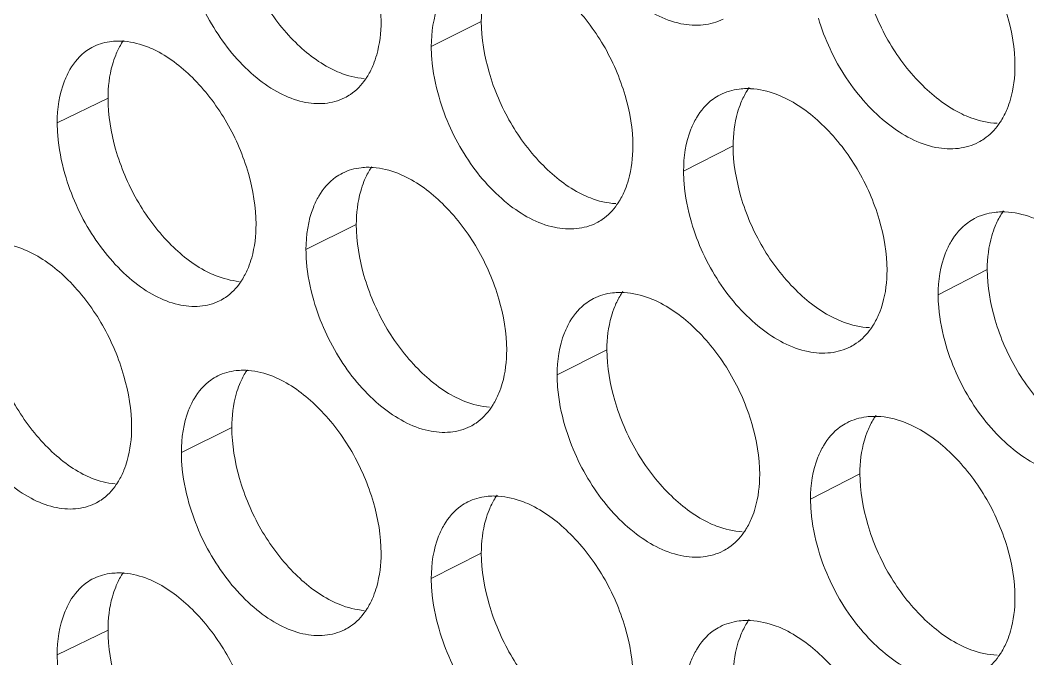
# Model space of a CAD drawing. Header units: millimetres. Extents: x 1177 to 4147, y 93 to 2194.
# Drawn here: x 2576.75 to 2591.68, y 824.05 to 833.5 of the extents above; entities that cross this region are included whole.
import ezdxf

# ---------------------------------------------------------------- set-up
doc = ezdxf.new("R2010")
doc.units = ezdxf.units.MM
doc.header["$LTSCALE"] = 0.1
doc.layers.get('0').update_dxf_attribs({"lineweight": 13})
doc.layers.add('标注', color=251, linetype='Continuous', lineweight=9)

# ---------------------------------------------------------------- blocks, each defined once
blk = doc.blocks.new('02')
at = {"layer": '标注'}
for p, q in [((4459.965, 781.961), (4458.906, 781.43)), ((4452.064, 780.335), (4450.989, 779.812)), ((4452.064, 780.335), (4450.989, 779.812)), ((4465.295, 779.326), (4464.246, 778.79)), ((4457.319, 777.663), (4456.254, 777.134)), ((4457.319, 777.663), (4456.254, 777.134)), ((4470.674, 776.716), (4469.635, 776.175)), ((4462.624, 775.015), (4461.569, 774.482)), ((4462.624, 775.015), (4461.569, 774.482)), ((4454.685, 773.371), (4453.616, 772.845)), ((4467.979, 772.392), (4466.934, 771.854)), ((4467.979, 772.392), (4466.934, 771.854)), ((4459.965, 770.711), (4458.906, 770.18)), ((4452.064, 769.085), (4450.989, 768.562))]:
    blk.add_line(p, q, dxfattribs=at)
for centre, radius, start, end in [((4452.287, 780.106), 1.439, 84.9711, 90.0516), ((4452.287, 780.106), 1.439, 84.9711, 90.0516), ((4465.592, 779.051), 1.488, 87.2799, 90.7347), ((4457.571, 777.415), 1.459, 85.9113, 90.3279), ((4457.571, 777.415), 1.459, 85.9113, 90.3279), ((4471.001, 776.422), 1.508, 88.1658, 91.0012), ((4462.906, 774.749), 1.478, 86.8291, 90.6001), ((4462.906, 774.749), 1.478, 86.8291, 90.6001), ((4454.923, 773.132), 1.449, 85.444, 90.1903), ((4468.29, 772.108), 1.498, 87.7255, 90.8684), ((4468.29, 772.108), 1.498, 87.7255, 90.8684), ((4460.232, 770.454), 1.468, 86.3729, 90.4645), ((4452.287, 768.856), 1.439, 84.9711, 90.0516), ((4465.592, 767.801), 1.488, 87.2799, 90.7347)]:
    blk.add_arc(centre, radius, start, end, dxfattribs=at)
for points, knots in [([(4457.844, 781.961), (4457.844, 782.324), (4457.715, 783.075), (4457.268, 784.125), (4456.598, 785.016), (4456.027, 785.472), (4455.726, 785.624)], [0, 0, 0, 0, 0.247093, 0.511885, 0.770247, 1, 1, 1, 1]), ([(4454.685, 784.621), (4454.685, 784.258), (4454.813, 783.506), (4455.256, 782.456), (4455.921, 781.564), (4456.491, 781.107), (4456.791, 780.956)], [0, 0, 0, 0, 0.247397, 0.512334, 0.770535, 1, 1, 1, 1]), ([(4461.734, 784.657), (4461.864, 784.212), (4462.249, 783.377), (4463.091, 782.402), (4463.97, 781.906), (4464.653, 781.859), (4464.954, 781.943), (4465.084, 782.01)], [0, 0, 0, 0, 0.293319, 0.572966, 0.807416, 0.907301, 1, 1, 1, 1]), ([(4471.261, 781.02), (4471.261, 781.383), (4471.129, 782.134), (4470.671, 783.179), (4469.985, 784.063), (4469.401, 784.511), (4469.094, 784.658)], [0, 0, 0, 0, 0.246187, 0.510161, 0.768649, 1, 1, 1, 1]), ([(4467.979, 783.642), (4467.979, 783.28), (4468.109, 782.529), (4468.564, 781.483), (4469.246, 780.597), (4469.828, 780.15), (4470.134, 780.002)], [0, 0, 0, 0, 0.246491, 0.510612, 0.768939, 1, 1, 1, 1]), ([(4453.778, 783.019), (4453.905, 782.575), (4454.28, 781.742), (4455.002, 780.893), (4455.671, 780.431), (4456.166, 780.24), (4456.644, 780.199), (4456.941, 780.279), (4457.07, 780.343)], [0, 0, 0, 0, 0.294183, 0.574014, 0.698487, 0.809259, 0.908301, 1, 1, 1, 1]), ([(4460.129, 782.873), (4460.102, 782.806), (4460.002, 782.512), (4459.965, 782.199), (4459.965, 781.961)], [0, 0, 0, 0, 0.232984, 1, 1, 1, 1]), ([(4463.174, 779.316), (4463.174, 779.678), (4463.043, 780.43), (4462.592, 781.478), (4461.916, 782.366), (4461.339, 782.819), (4461.036, 782.969)], [0, 0, 0, 0, 0.246729, 0.511193, 0.769606, 1, 1, 1, 1]), ([(4459.178, 782.561), (4459.133, 782.484), (4458.964, 782.131), (4458.906, 781.731), (4458.906, 781.43)], [0, 0, 0, 0, 0.228131, 1, 1, 1, 1]), ([(4457.68, 781.049), (4457.707, 781.116), (4457.807, 781.41), (4457.844, 781.723), (4457.844, 781.961)], [0, 0, 0, 0, 0.232922, 1, 1, 1, 1]), ([(4459.965, 781.961), (4459.965, 781.598), (4460.094, 780.847), (4460.542, 779.798), (4461.214, 778.908), (4461.789, 778.455), (4462.091, 778.306)], [0, 0, 0, 0, 0.247033, 0.511643, 0.769894, 1, 1, 1, 1]), ([(4467.1, 782.03), (4467.232, 781.585), (4467.528, 780.944), (4468.087, 780.224), (4468.68, 779.663), (4469.366, 779.287), (4470.055, 779.247), (4470.357, 779.335), (4470.489, 779.403)], [0, 0, 0, 0, 0.29218, 0.435922, 0.57205, 0.806581, 0.906826, 1, 1, 1, 1]), ([(4452.286, 781.545), (4452.239, 781.545), (4452.06, 781.536), (4451.882, 781.487), (4451.762, 781.429)], [0, 0, 0, 0, 0.258402, 1, 1, 1, 1]), ([(4452.286, 781.545), (4452.239, 781.545), (4452.06, 781.536), (4451.882, 781.487), (4451.762, 781.429)], [0, 0, 0, 0, 0.258402, 1, 1, 1, 1]), ([(4452.387, 781.553), (4452.371, 781.53), (4452.309, 781.432), (4452.258, 781.328), (4452.226, 781.246)], [0, 0, 0, 0, 0.242465, 1, 1, 1, 1]), ([(4452.387, 781.553), (4452.371, 781.53), (4452.309, 781.432), (4452.258, 781.328), (4452.226, 781.246)], [0, 0, 0, 0, 0.242465, 1, 1, 1, 1]), ([(4453.089, 781.336), (4453.033, 781.364), (4452.819, 781.463), (4452.586, 781.525), (4452.413, 781.54)], [0, 0, 0, 0, 0.266651, 1, 1, 1, 1]), ([(4453.089, 781.336), (4453.033, 781.364), (4452.819, 781.463), (4452.586, 781.525), (4452.413, 781.54)], [0, 0, 0, 0, 0.266651, 1, 1, 1, 1]), ([(4451.762, 781.429), (4451.711, 781.404), (4451.508, 781.284), (4451.349, 781.097), (4451.259, 780.944)], [0, 0, 0, 0, 0.242161, 1, 1, 1, 1]), ([(4451.762, 781.429), (4451.711, 781.404), (4451.508, 781.284), (4451.349, 781.097), (4451.259, 780.944)], [0, 0, 0, 0, 0.242161, 1, 1, 1, 1]), ([(4455.197, 777.668), (4455.197, 778.031), (4455.069, 778.782), (4454.624, 779.832), (4453.958, 780.725), (4453.389, 781.183), (4453.089, 781.336)], [0, 0, 0, 0, 0.247276, 0.512232, 0.770569, 1, 1, 1, 1]), ([(4455.197, 777.668), (4455.197, 778.031), (4455.069, 778.782), (4454.624, 779.832), (4453.958, 780.725), (4453.389, 781.183), (4453.089, 781.336)], [0, 0, 0, 0, 0.247276, 0.512232, 0.770569, 1, 1, 1, 1]), ([(4458.906, 781.43), (4458.906, 781.343), (4458.921, 780.98), (4458.993, 780.62), (4459.07, 780.354)], [0, 0, 0, 0, 0.238567, 1, 1, 1, 1]), ([(4452.226, 781.246), (4452.199, 781.18), (4452.1, 780.886), (4452.064, 780.573), (4452.064, 780.335)], [0, 0, 0, 0, 0.232536, 1, 1, 1, 1]), ([(4452.226, 781.246), (4452.199, 781.18), (4452.1, 780.886), (4452.064, 780.573), (4452.064, 780.335)], [0, 0, 0, 0, 0.232536, 1, 1, 1, 1]), ([(4451.259, 780.944), (4451.214, 780.867), (4451.046, 780.513), (4450.989, 780.113), (4450.989, 779.812)], [0, 0, 0, 0, 0.227393, 1, 1, 1, 1]), ([(4451.259, 780.944), (4451.214, 780.867), (4451.046, 780.513), (4450.989, 780.113), (4450.989, 779.812)], [0, 0, 0, 0, 0.227393, 1, 1, 1, 1]), ([(4456.791, 780.956), (4456.849, 780.927), (4457.069, 780.827), (4457.309, 780.766), (4457.486, 780.753)], [0, 0, 0, 0, 0.266655, 1, 1, 1, 1]), ([(4457.513, 780.737), (4457.529, 780.76), (4457.594, 780.86), (4457.646, 780.966), (4457.68, 781.049)], [0, 0, 0, 0, 0.242584, 1, 1, 1, 1]), ([(4471.094, 780.107), (4471.122, 780.174), (4471.224, 780.468), (4471.261, 780.782), (4471.261, 781.02)], [0, 0, 0, 0, 0.233669, 1, 1, 1, 1]), ([(4457.07, 780.343), (4457.113, 780.365), (4457.286, 780.465), (4457.428, 780.613), (4457.513, 780.737)], [0, 0, 0, 0, 0.244338, 1, 1, 1, 1]), ([(4465.573, 780.539), (4465.523, 780.538), (4465.333, 780.526), (4465.144, 780.471), (4465.018, 780.407)], [0, 0, 0, 0, 0.258456, 1, 1, 1, 1]), ([(4465.634, 780.559), (4465.617, 780.534), (4465.55, 780.433), (4465.496, 780.324), (4465.461, 780.239)], [0, 0, 0, 0, 0.242742, 1, 1, 1, 1]), ([(4466.395, 780.339), (4466.334, 780.369), (4466.101, 780.47), (4465.849, 780.528), (4465.662, 780.537)], [0, 0, 0, 0, 0.266777, 1, 1, 1, 1]), ([(4452.064, 780.335), (4452.064, 779.972), (4452.191, 779.22), (4452.632, 778.169), (4453.293, 777.275), (4453.861, 776.817), (4454.16, 776.665)], [0, 0, 0, 0, 0.24758, 0.512681, 0.770856, 1, 1, 1, 1]), ([(4452.064, 780.335), (4452.064, 779.972), (4452.191, 779.22), (4452.632, 778.169), (4453.293, 777.275), (4453.861, 776.817), (4454.16, 776.665)], [0, 0, 0, 0, 0.24758, 0.512681, 0.770856, 1, 1, 1, 1]), ([(4459.07, 780.354), (4459.198, 779.91), (4459.581, 779.075), (4460.418, 778.1), (4461.291, 777.6), (4461.971, 777.549), (4462.27, 777.632), (4462.4, 777.698)], [0, 0, 0, 0, 0.293762, 0.573619, 0.807925, 0.907583, 1, 1, 1, 1]), ([(4465.018, 780.407), (4464.967, 780.381), (4464.767, 780.259), (4464.609, 780.073), (4464.519, 779.92)], [0, 0, 0, 0, 0.243008, 1, 1, 1, 1]), ([(4465.461, 780.239), (4465.433, 780.172), (4465.332, 779.878), (4465.295, 779.564), (4465.295, 779.326)], [0, 0, 0, 0, 0.233282, 1, 1, 1, 1]), ([(4468.553, 776.696), (4468.553, 777.058), (4468.422, 777.81), (4467.966, 778.856), (4467.283, 779.741), (4466.701, 780.19), (4466.395, 780.339)], [0, 0, 0, 0, 0.246367, 0.510504, 0.768967, 1, 1, 1, 1]), ([(4470.134, 780.002), (4470.197, 779.972), (4470.436, 779.87), (4470.695, 779.813), (4470.886, 779.807)], [0, 0, 0, 0, 0.266739, 1, 1, 1, 1]), ([(4470.915, 779.782), (4470.933, 779.806), (4471.002, 779.909), (4471.058, 780.02), (4471.094, 780.107)], [0, 0, 0, 0, 0.242883, 1, 1, 1, 1]), ([(4450.989, 779.812), (4450.989, 779.725), (4451.005, 779.361), (4451.075, 779.001), (4451.151, 778.735)], [0, 0, 0, 0, 0.238471, 1, 1, 1, 1]), ([(4450.989, 779.812), (4450.989, 779.725), (4451.005, 779.361), (4451.075, 779.001), (4451.151, 778.735)], [0, 0, 0, 0, 0.238471, 1, 1, 1, 1]), ([(4464.519, 779.92), (4464.474, 779.843), (4464.304, 779.49), (4464.246, 779.091), (4464.246, 778.79)], [0, 0, 0, 0, 0.228624, 1, 1, 1, 1]), ([(4470.489, 779.403), (4470.53, 779.425), (4470.694, 779.524), (4470.831, 779.664), (4470.915, 779.782)], [0, 0, 0, 0, 0.245281, 1, 1, 1, 1]), ([(4463.008, 778.403), (4463.036, 778.47), (4463.137, 778.764), (4463.174, 779.078), (4463.174, 779.316)], [0, 0, 0, 0, 0.233221, 1, 1, 1, 1]), ([(4465.295, 779.326), (4465.295, 778.963), (4465.425, 778.212), (4465.878, 777.165), (4466.556, 776.278), (4467.136, 775.829), (4467.441, 775.681)], [0, 0, 0, 0, 0.246671, 0.510955, 0.769257, 1, 1, 1, 1]), ([(4451.151, 778.735), (4451.278, 778.292), (4451.649, 777.459), (4452.367, 776.609), (4453.032, 776.145), (4453.524, 775.952), (4454, 775.909), (4454.295, 775.987), (4454.423, 776.05)], [0, 0, 0, 0, 0.294634, 0.574682, 0.699134, 0.809777, 0.908589, 1, 1, 1, 1]), ([(4451.151, 778.735), (4451.278, 778.292), (4451.649, 777.459), (4452.367, 776.609), (4453.032, 776.145), (4453.524, 775.952), (4454, 775.909), (4454.295, 775.987), (4454.423, 776.05)], [0, 0, 0, 0, 0.294634, 0.574682, 0.699134, 0.809777, 0.908589, 1, 1, 1, 1]), ([(4457.027, 778.752), (4456.976, 778.726), (4456.774, 778.605), (4456.616, 778.419), (4456.526, 778.266)], [0, 0, 0, 0, 0.242512, 1, 1, 1, 1]), ([(4457.027, 778.752), (4456.976, 778.726), (4456.774, 778.605), (4456.616, 778.419), (4456.526, 778.266)], [0, 0, 0, 0, 0.242512, 1, 1, 1, 1]), ([(4457.563, 778.874), (4457.516, 778.874), (4457.332, 778.863), (4457.149, 778.812), (4457.027, 778.752)], [0, 0, 0, 0, 0.258421, 1, 1, 1, 1]), ([(4457.563, 778.874), (4457.516, 778.874), (4457.332, 778.863), (4457.149, 778.812), (4457.027, 778.752)], [0, 0, 0, 0, 0.258421, 1, 1, 1, 1]), ([(4457.648, 778.887), (4457.632, 778.863), (4457.568, 778.764), (4457.516, 778.657), (4457.482, 778.575)], [0, 0, 0, 0, 0.242569, 1, 1, 1, 1]), ([(4457.648, 778.887), (4457.632, 778.863), (4457.568, 778.764), (4457.516, 778.657), (4457.482, 778.575)], [0, 0, 0, 0, 0.242569, 1, 1, 1, 1]), ([(4458.374, 778.668), (4458.316, 778.697), (4458.094, 778.797), (4457.853, 778.858), (4457.675, 778.87)], [0, 0, 0, 0, 0.266713, 1, 1, 1, 1]), ([(4458.374, 778.668), (4458.316, 778.697), (4458.094, 778.797), (4457.853, 778.858), (4457.675, 778.87)], [0, 0, 0, 0, 0.266713, 1, 1, 1, 1]), ([(4464.246, 778.79), (4464.246, 778.703), (4464.261, 778.34), (4464.333, 777.98), (4464.411, 777.715)], [0, 0, 0, 0, 0.238632, 1, 1, 1, 1]), ([(4457.482, 778.575), (4457.455, 778.508), (4457.355, 778.214), (4457.319, 777.9), (4457.319, 777.663)], [0, 0, 0, 0, 0.232835, 1, 1, 1, 1]), ([(4457.482, 778.575), (4457.455, 778.508), (4457.355, 778.214), (4457.319, 777.9), (4457.319, 777.663)], [0, 0, 0, 0, 0.232835, 1, 1, 1, 1]), ([(4460.502, 775.01), (4460.502, 775.373), (4460.373, 776.125), (4459.923, 777.173), (4459.251, 778.063), (4458.677, 778.517), (4458.374, 778.668)], [0, 0, 0, 0, 0.246911, 0.511538, 0.769926, 1, 1, 1, 1]), ([(4460.502, 775.01), (4460.502, 775.373), (4460.373, 776.125), (4459.923, 777.173), (4459.251, 778.063), (4458.677, 778.517), (4458.374, 778.668)], [0, 0, 0, 0, 0.246911, 0.511538, 0.769926, 1, 1, 1, 1]), ([(4462.091, 778.306), (4462.151, 778.276), (4462.379, 778.175), (4462.626, 778.116), (4462.809, 778.105)], [0, 0, 0, 0, 0.2667, 1, 1, 1, 1]), ([(4462.837, 778.086), (4462.854, 778.11), (4462.92, 778.21), (4462.974, 778.319), (4463.008, 778.403)], [0, 0, 0, 0, 0.242697, 1, 1, 1, 1]), ([(4456.526, 778.266), (4456.481, 778.189), (4456.312, 777.835), (4456.254, 777.436), (4456.254, 777.134)], [0, 0, 0, 0, 0.227885, 1, 1, 1, 1]), ([(4456.526, 778.266), (4456.481, 778.189), (4456.312, 777.835), (4456.254, 777.436), (4456.254, 777.134)], [0, 0, 0, 0, 0.227885, 1, 1, 1, 1]), ([(4462.4, 777.698), (4462.443, 777.72), (4462.612, 777.819), (4462.752, 777.965), (4462.837, 778.086)], [0, 0, 0, 0, 0.244733, 1, 1, 1, 1]), ([(4470.974, 777.93), (4470.924, 777.929), (4470.728, 777.916), (4470.535, 777.859), (4470.407, 777.792)], [0, 0, 0, 0, 0.258483, 1, 1, 1, 1]), ([(4471.019, 777.954), (4471.002, 777.93), (4470.933, 777.827), (4470.877, 777.716), (4470.842, 777.63)], [0, 0, 0, 0, 0.242868, 1, 1, 1, 1]), ([(4471.804, 777.734), (4471.742, 777.764), (4471.501, 777.866), (4471.24, 777.924), (4471.049, 777.93)], [0, 0, 0, 0, 0.266802, 1, 1, 1, 1]), ([(4455.034, 776.757), (4455.062, 776.823), (4455.161, 777.117), (4455.197, 777.43), (4455.197, 777.668)], [0, 0, 0, 0, 0.232772, 1, 1, 1, 1]), ([(4455.034, 776.757), (4455.062, 776.823), (4455.161, 777.117), (4455.197, 777.43), (4455.197, 777.668)], [0, 0, 0, 0, 0.232772, 1, 1, 1, 1]), ([(4457.319, 777.663), (4457.319, 777.3), (4457.447, 776.548), (4457.893, 775.499), (4458.561, 774.608), (4459.134, 774.153), (4459.435, 774.002)], [0, 0, 0, 0, 0.247215, 0.511988, 0.770214, 1, 1, 1, 1]), ([(4457.319, 777.663), (4457.319, 777.3), (4457.447, 776.548), (4457.893, 775.499), (4458.561, 774.608), (4459.134, 774.153), (4459.435, 774.002)], [0, 0, 0, 0, 0.247215, 0.511988, 0.770214, 1, 1, 1, 1]), ([(4464.411, 777.715), (4464.542, 777.27), (4464.836, 776.63), (4465.392, 775.909), (4465.981, 775.347), (4466.662, 774.969), (4467.348, 774.924), (4467.649, 775.011), (4467.78, 775.078)], [0, 0, 0, 0, 0.292621, 0.4365, 0.572692, 0.807081, 0.907102, 1, 1, 1, 1]), ([(4470.407, 777.792), (4470.356, 777.765), (4470.157, 777.642), (4470, 777.457), (4469.91, 777.305)], [0, 0, 0, 0, 0.24332, 1, 1, 1, 1]), ([(4470.842, 777.63), (4470.814, 777.563), (4470.712, 777.268), (4470.674, 776.954), (4470.674, 776.716)], [0, 0, 0, 0, 0.233581, 1, 1, 1, 1]), ([(4450.466, 777.054), (4450.411, 777.082), (4450.2, 777.18), (4449.971, 777.242), (4449.801, 777.258)], [0, 0, 0, 0, 0.266613, 1, 1, 1, 1]), ([(4469.91, 777.305), (4469.864, 777.228), (4469.694, 776.875), (4469.635, 776.476), (4469.635, 776.175)], [0, 0, 0, 0, 0.229116, 1, 1, 1, 1]), ([(4452.564, 773.381), (4452.564, 773.744), (4452.436, 774.496), (4451.993, 775.547), (4451.331, 776.441), (4450.765, 776.9), (4450.466, 777.054)], [0, 0, 0, 0, 0.24746, 0.512581, 0.770891, 1, 1, 1, 1]), ([(4456.254, 777.134), (4456.254, 777.048), (4456.27, 776.684), (4456.341, 776.324), (4456.418, 776.058)], [0, 0, 0, 0, 0.238534, 1, 1, 1, 1]), ([(4456.254, 777.134), (4456.254, 777.048), (4456.27, 776.684), (4456.341, 776.324), (4456.418, 776.058)], [0, 0, 0, 0, 0.238534, 1, 1, 1, 1]), ([(4454.16, 776.665), (4454.217, 776.636), (4454.433, 776.537), (4454.669, 776.476), (4454.843, 776.462)], [0, 0, 0, 0, 0.266627, 1, 1, 1, 1]), ([(4454.16, 776.665), (4454.217, 776.636), (4454.433, 776.537), (4454.669, 776.476), (4454.843, 776.462)], [0, 0, 0, 0, 0.266627, 1, 1, 1, 1]), ([(4454.87, 776.447), (4454.886, 776.47), (4454.949, 776.569), (4455.001, 776.674), (4455.034, 776.757)], [0, 0, 0, 0, 0.242531, 1, 1, 1, 1]), ([(4454.87, 776.447), (4454.886, 776.47), (4454.949, 776.569), (4455.001, 776.674), (4455.034, 776.757)], [0, 0, 0, 0, 0.242531, 1, 1, 1, 1]), ([(4468.386, 775.783), (4468.414, 775.85), (4468.516, 776.144), (4468.553, 776.458), (4468.553, 776.696)], [0, 0, 0, 0, 0.233519, 1, 1, 1, 1]), ([(4470.674, 776.716), (4470.674, 776.353), (4470.806, 775.602), (4471.263, 774.557), (4471.948, 773.673), (4472.533, 773.227), (4472.84, 773.081)], [0, 0, 0, 0, 0.246312, 0.510271, 0.768623, 1, 1, 1, 1]), ([(4454.423, 776.05), (4454.467, 776.071), (4454.641, 776.172), (4454.784, 776.322), (4454.87, 776.447)], [0, 0, 0, 0, 0.244132, 1, 1, 1, 1]), ([(4454.423, 776.05), (4454.467, 776.071), (4454.641, 776.172), (4454.784, 776.322), (4454.87, 776.447)], [0, 0, 0, 0, 0.244132, 1, 1, 1, 1]), ([(4462.89, 776.227), (4462.842, 776.227), (4462.653, 776.216), (4462.467, 776.162), (4462.342, 776.099)], [0, 0, 0, 0, 0.258444, 1, 1, 1, 1]), ([(4462.89, 776.227), (4462.842, 776.227), (4462.653, 776.216), (4462.467, 776.162), (4462.342, 776.099)], [0, 0, 0, 0, 0.258444, 1, 1, 1, 1]), ([(4462.96, 776.245), (4462.943, 776.221), (4462.877, 776.12), (4462.823, 776.012), (4462.789, 775.928)], [0, 0, 0, 0, 0.242682, 1, 1, 1, 1]), ([(4462.96, 776.245), (4462.943, 776.221), (4462.877, 776.12), (4462.823, 776.012), (4462.789, 775.928)], [0, 0, 0, 0, 0.242682, 1, 1, 1, 1]), ([(4463.709, 776.026), (4463.649, 776.055), (4463.42, 776.156), (4463.171, 776.215), (4462.988, 776.225)], [0, 0, 0, 0, 0.266759, 1, 1, 1, 1]), ([(4463.709, 776.026), (4463.649, 776.055), (4463.42, 776.156), (4463.171, 776.215), (4462.988, 776.225)], [0, 0, 0, 0, 0.266759, 1, 1, 1, 1]), ([(4469.635, 776.175), (4469.635, 776.088), (4469.651, 775.725), (4469.724, 775.366), (4469.802, 775.101)], [0, 0, 0, 0, 0.238699, 1, 1, 1, 1]), ([(4449.455, 776.055), (4449.455, 775.692), (4449.582, 774.94), (4450.02, 773.889), (4450.678, 772.994), (4451.243, 772.534), (4451.541, 772.38)], [0, 0, 0, 0, 0.247764, 0.513029, 0.771178, 1, 1, 1, 1]), ([(4456.418, 776.058), (4456.546, 775.615), (4456.925, 774.78), (4457.757, 773.803), (4458.624, 773.301), (4459.301, 773.246), (4459.599, 773.327), (4459.729, 773.392)], [0, 0, 0, 0, 0.294207, 0.574275, 0.808437, 0.907868, 1, 1, 1, 1]), ([(4456.418, 776.058), (4456.546, 775.615), (4456.925, 774.78), (4457.757, 773.803), (4458.624, 773.301), (4459.301, 773.246), (4459.599, 773.327), (4459.729, 773.392)], [0, 0, 0, 0, 0.294207, 0.574275, 0.808437, 0.907868, 1, 1, 1, 1]), ([(4462.342, 776.099), (4462.291, 776.073), (4462.09, 775.951), (4461.932, 775.766), (4461.842, 775.613)], [0, 0, 0, 0, 0.242847, 1, 1, 1, 1]), ([(4462.342, 776.099), (4462.291, 776.073), (4462.09, 775.951), (4461.932, 775.766), (4461.842, 775.613)], [0, 0, 0, 0, 0.242847, 1, 1, 1, 1]), ([(4465.857, 772.378), (4465.857, 772.74), (4465.726, 773.492), (4465.272, 774.538), (4464.593, 775.426), (4464.014, 775.876), (4463.709, 776.026)], [0, 0, 0, 0, 0.246547, 0.510848, 0.769286, 1, 1, 1, 1]), ([(4465.857, 772.378), (4465.857, 772.74), (4465.726, 773.492), (4465.272, 774.538), (4464.593, 775.426), (4464.014, 775.876), (4463.709, 776.026)], [0, 0, 0, 0, 0.246547, 0.510848, 0.769286, 1, 1, 1, 1]), ([(4462.789, 775.928), (4462.761, 775.861), (4462.661, 775.567), (4462.624, 775.253), (4462.624, 775.015)], [0, 0, 0, 0, 0.233133, 1, 1, 1, 1]), ([(4462.789, 775.928), (4462.761, 775.861), (4462.661, 775.567), (4462.624, 775.253), (4462.624, 775.015)], [0, 0, 0, 0, 0.233133, 1, 1, 1, 1]), ([(4468.21, 775.46), (4468.227, 775.484), (4468.295, 775.587), (4468.351, 775.697), (4468.386, 775.783)], [0, 0, 0, 0, 0.242819, 1, 1, 1, 1]), ([(4461.842, 775.613), (4461.797, 775.536), (4461.628, 775.182), (4461.569, 774.783), (4461.569, 774.482)], [0, 0, 0, 0, 0.228378, 1, 1, 1, 1]), ([(4461.842, 775.613), (4461.797, 775.536), (4461.628, 775.182), (4461.569, 774.783), (4461.569, 774.482)], [0, 0, 0, 0, 0.228378, 1, 1, 1, 1]), ([(4467.441, 775.681), (4467.503, 775.651), (4467.738, 775.549), (4467.993, 775.491), (4468.181, 775.483)], [0, 0, 0, 0, 0.26673, 1, 1, 1, 1]), ([(4467.78, 775.078), (4467.822, 775.1), (4467.988, 775.199), (4468.126, 775.341), (4468.21, 775.46)], [0, 0, 0, 0, 0.245104, 1, 1, 1, 1]), ([(4469.802, 775.101), (4469.934, 774.656), (4470.232, 774.015), (4470.795, 773.296), (4471.392, 772.735), (4472.082, 772.362), (4472.774, 772.325), (4473.078, 772.415), (4473.209, 772.484)], [0, 0, 0, 0, 0.291742, 0.435347, 0.571412, 0.806086, 0.906551, 1, 1, 1, 1]), ([(4460.338, 774.098), (4460.365, 774.165), (4460.466, 774.459), (4460.502, 774.772), (4460.502, 775.01)], [0, 0, 0, 0, 0.233071, 1, 1, 1, 1]), ([(4460.338, 774.098), (4460.365, 774.165), (4460.466, 774.459), (4460.502, 774.772), (4460.502, 775.01)], [0, 0, 0, 0, 0.233071, 1, 1, 1, 1]), ([(4462.624, 775.015), (4462.624, 774.652), (4462.754, 773.901), (4463.204, 772.853), (4463.879, 771.965), (4464.456, 771.514), (4464.76, 771.365)], [0, 0, 0, 0, 0.246852, 0.511298, 0.769575, 1, 1, 1, 1]), ([(4462.624, 775.015), (4462.624, 774.652), (4462.754, 773.901), (4463.204, 772.853), (4463.879, 771.965), (4464.456, 771.514), (4464.76, 771.365)], [0, 0, 0, 0, 0.246852, 0.511298, 0.769575, 1, 1, 1, 1]), ([(4448.537, 774.458), (4448.662, 774.015), (4449.032, 773.182), (4449.744, 772.331), (4450.405, 771.865), (4450.894, 771.67), (4451.368, 771.624), (4451.662, 771.701), (4451.79, 771.763)], [0, 0, 0, 0, 0.295087, 0.575352, 0.699785, 0.810298, 0.90888, 1, 1, 1, 1]), ([(4454.388, 774.462), (4454.337, 774.437), (4454.135, 774.317), (4453.976, 774.13), (4453.886, 773.977)], [0, 0, 0, 0, 0.242339, 1, 1, 1, 1]), ([(4454.918, 774.581), (4454.871, 774.581), (4454.69, 774.572), (4454.509, 774.522), (4454.388, 774.462)], [0, 0, 0, 0, 0.258411, 1, 1, 1, 1]), ([(4455.011, 774.592), (4454.995, 774.568), (4454.932, 774.47), (4454.881, 774.364), (4454.848, 774.282)], [0, 0, 0, 0, 0.242516, 1, 1, 1, 1]), ([(4455.726, 774.374), (4455.669, 774.403), (4455.45, 774.502), (4455.213, 774.563), (4455.038, 774.577)], [0, 0, 0, 0, 0.266684, 1, 1, 1, 1]), ([(4461.569, 774.482), (4461.569, 774.395), (4461.585, 774.032), (4461.657, 773.672), (4461.734, 773.407)], [0, 0, 0, 0, 0.238599, 1, 1, 1, 1]), ([(4461.569, 774.482), (4461.569, 774.395), (4461.585, 774.032), (4461.657, 773.672), (4461.734, 773.407)], [0, 0, 0, 0, 0.238599, 1, 1, 1, 1]), ([(4454.848, 774.282), (4454.821, 774.216), (4454.721, 773.922), (4454.685, 773.608), (4454.685, 773.371)], [0, 0, 0, 0, 0.232686, 1, 1, 1, 1]), ([(4457.844, 770.711), (4457.844, 771.074), (4457.715, 771.825), (4457.268, 772.875), (4456.598, 773.766), (4456.027, 774.222), (4455.726, 774.374)], [0, 0, 0, 0, 0.247093, 0.511885, 0.770247, 1, 1, 1, 1]), ([(4460.169, 773.783), (4460.185, 773.807), (4460.25, 773.907), (4460.304, 774.015), (4460.338, 774.098)], [0, 0, 0, 0, 0.24264, 1, 1, 1, 1]), ([(4460.169, 773.783), (4460.185, 773.807), (4460.25, 773.907), (4460.304, 774.015), (4460.338, 774.098)], [0, 0, 0, 0, 0.24264, 1, 1, 1, 1]), ([(4453.886, 773.977), (4453.841, 773.9), (4453.673, 773.546), (4453.616, 773.146), (4453.616, 772.845)], [0, 0, 0, 0, 0.227639, 1, 1, 1, 1]), ([(4459.435, 774.002), (4459.494, 773.973), (4459.718, 773.873), (4459.961, 773.813), (4460.141, 773.801)], [0, 0, 0, 0, 0.266679, 1, 1, 1, 1]), ([(4459.435, 774.002), (4459.494, 773.973), (4459.718, 773.873), (4459.961, 773.813), (4460.141, 773.801)], [0, 0, 0, 0, 0.266679, 1, 1, 1, 1]), ([(4459.729, 773.392), (4459.772, 773.414), (4459.942, 773.514), (4460.083, 773.661), (4460.169, 773.783)], [0, 0, 0, 0, 0.244538, 1, 1, 1, 1]), ([(4459.729, 773.392), (4459.772, 773.414), (4459.942, 773.514), (4460.083, 773.661), (4460.169, 773.783)], [0, 0, 0, 0, 0.244538, 1, 1, 1, 1]), ([(4468.267, 773.606), (4468.217, 773.606), (4468.024, 773.593), (4467.834, 773.537), (4467.706, 773.471)], [0, 0, 0, 0, 0.258469, 1, 1, 1, 1]), ([(4468.267, 773.606), (4468.217, 773.606), (4468.024, 773.593), (4467.834, 773.537), (4467.706, 773.471)], [0, 0, 0, 0, 0.258469, 1, 1, 1, 1]), ([(4468.32, 773.628), (4468.303, 773.604), (4468.236, 773.502), (4468.18, 773.392), (4468.145, 773.306)], [0, 0, 0, 0, 0.242804, 1, 1, 1, 1]), ([(4468.32, 773.628), (4468.303, 773.604), (4468.236, 773.502), (4468.18, 773.392), (4468.145, 773.306)], [0, 0, 0, 0, 0.242804, 1, 1, 1, 1]), ([(4469.094, 773.408), (4469.032, 773.438), (4468.795, 773.54), (4468.538, 773.598), (4468.349, 773.605)], [0, 0, 0, 0, 0.266791, 1, 1, 1, 1]), ([(4469.094, 773.408), (4469.032, 773.438), (4468.795, 773.54), (4468.538, 773.598), (4468.349, 773.605)], [0, 0, 0, 0, 0.266791, 1, 1, 1, 1]), ([(4461.734, 773.407), (4461.864, 772.962), (4462.249, 772.127), (4463.091, 771.152), (4463.97, 770.656), (4464.653, 770.609), (4464.954, 770.693), (4465.084, 770.76)], [0, 0, 0, 0, 0.293319, 0.572966, 0.807416, 0.907301, 1, 1, 1, 1]), ([(4461.734, 773.407), (4461.864, 772.962), (4462.249, 772.127), (4463.091, 771.152), (4463.97, 770.656), (4464.653, 770.609), (4464.954, 770.693), (4465.084, 770.76)], [0, 0, 0, 0, 0.293319, 0.572966, 0.807416, 0.907301, 1, 1, 1, 1]), ([(4467.706, 773.471), (4467.656, 773.445), (4467.456, 773.322), (4467.298, 773.137), (4467.208, 772.984)], [0, 0, 0, 0, 0.243166, 1, 1, 1, 1]), ([(4467.706, 773.471), (4467.656, 773.445), (4467.456, 773.322), (4467.298, 773.137), (4467.208, 772.984)], [0, 0, 0, 0, 0.243166, 1, 1, 1, 1]), ([(4471.261, 769.77), (4471.261, 770.133), (4471.129, 770.884), (4470.671, 771.929), (4469.985, 772.813), (4469.401, 773.261), (4469.094, 773.408)], [0, 0, 0, 0, 0.246187, 0.510161, 0.768649, 1, 1, 1, 1]), ([(4471.261, 769.77), (4471.261, 770.133), (4471.129, 770.884), (4470.671, 771.929), (4469.985, 772.813), (4469.401, 773.261), (4469.094, 773.408)], [0, 0, 0, 0, 0.246187, 0.510161, 0.768649, 1, 1, 1, 1]), ([(4452.401, 772.47), (4452.428, 772.537), (4452.528, 772.83), (4452.564, 773.143), (4452.564, 773.381)], [0, 0, 0, 0, 0.232623, 1, 1, 1, 1]), ([(4454.685, 773.371), (4454.685, 773.008), (4454.813, 772.256), (4455.256, 771.206), (4455.921, 770.314), (4456.491, 769.857), (4456.791, 769.706)], [0, 0, 0, 0, 0.247397, 0.512334, 0.770535, 1, 1, 1, 1]), ([(4468.145, 773.306), (4468.117, 773.239), (4468.016, 772.945), (4467.979, 772.631), (4467.979, 772.392)], [0, 0, 0, 0, 0.233432, 1, 1, 1, 1]), ([(4468.145, 773.306), (4468.117, 773.239), (4468.016, 772.945), (4467.979, 772.631), (4467.979, 772.392)], [0, 0, 0, 0, 0.233432, 1, 1, 1, 1]), ([(4467.208, 772.984), (4467.163, 772.907), (4466.993, 772.554), (4466.934, 772.155), (4466.934, 771.854)], [0, 0, 0, 0, 0.22887, 1, 1, 1, 1]), ([(4467.208, 772.984), (4467.163, 772.907), (4466.993, 772.554), (4466.934, 772.155), (4466.934, 771.854)], [0, 0, 0, 0, 0.22887, 1, 1, 1, 1]), ([(4453.616, 772.845), (4453.616, 772.758), (4453.631, 772.395), (4453.702, 772.035), (4453.778, 771.769)], [0, 0, 0, 0, 0.238502, 1, 1, 1, 1]), ([(4451.541, 772.38), (4451.597, 772.352), (4451.81, 772.253), (4452.041, 772.191), (4452.213, 772.176)], [0, 0, 0, 0, 0.266595, 1, 1, 1, 1]), ([(4452.239, 772.163), (4452.255, 772.186), (4452.317, 772.284), (4452.369, 772.389), (4452.401, 772.47)], [0, 0, 0, 0, 0.242481, 1, 1, 1, 1]), ([(4465.691, 771.465), (4465.719, 771.532), (4465.82, 771.826), (4465.857, 772.14), (4465.857, 772.378)], [0, 0, 0, 0, 0.23337, 1, 1, 1, 1]), ([(4465.691, 771.465), (4465.719, 771.532), (4465.82, 771.826), (4465.857, 772.14), (4465.857, 772.378)], [0, 0, 0, 0, 0.23337, 1, 1, 1, 1]), ([(4467.979, 772.392), (4467.979, 772.03), (4468.109, 771.279), (4468.564, 770.233), (4469.246, 769.347), (4469.828, 768.9), (4470.134, 768.752)], [0, 0, 0, 0, 0.246491, 0.510612, 0.768939, 1, 1, 1, 1]), ([(4467.979, 772.392), (4467.979, 772.03), (4468.109, 771.279), (4468.564, 770.233), (4469.246, 769.347), (4469.828, 768.9), (4470.134, 768.752)], [0, 0, 0, 0, 0.246491, 0.510612, 0.768939, 1, 1, 1, 1]), ([(4451.79, 771.763), (4451.834, 771.785), (4452.009, 771.885), (4452.153, 772.037), (4452.239, 772.163)], [0, 0, 0, 0, 0.24392, 1, 1, 1, 1]), ([(4460.221, 771.923), (4460.172, 771.922), (4459.986, 771.911), (4459.802, 771.859), (4459.679, 771.797)], [0, 0, 0, 0, 0.258432, 1, 1, 1, 1]), ([(4460.298, 771.938), (4460.281, 771.914), (4460.216, 771.814), (4460.163, 771.707), (4460.129, 771.623)], [0, 0, 0, 0, 0.242625, 1, 1, 1, 1]), ([(4461.036, 771.719), (4460.977, 771.748), (4460.751, 771.848), (4460.506, 771.908), (4460.325, 771.92)], [0, 0, 0, 0, 0.266738, 1, 1, 1, 1]), ([(4453.778, 771.769), (4453.905, 771.325), (4454.28, 770.492), (4455.002, 769.643), (4455.671, 769.181), (4456.166, 768.99), (4456.644, 768.949), (4456.941, 769.029), (4457.07, 769.093)], [0, 0, 0, 0, 0.294183, 0.574014, 0.698487, 0.809259, 0.908301, 1, 1, 1, 1]), ([(4459.679, 771.797), (4459.628, 771.772), (4459.426, 771.65), (4459.268, 771.464), (4459.178, 771.311)], [0, 0, 0, 0, 0.242682, 1, 1, 1, 1]), ([(4463.174, 768.066), (4463.174, 768.428), (4463.043, 769.18), (4462.592, 770.228), (4461.916, 771.116), (4461.339, 771.569), (4461.036, 771.719)], [0, 0, 0, 0, 0.246729, 0.511193, 0.769606, 1, 1, 1, 1]), ([(4466.934, 771.854), (4466.934, 771.768), (4466.95, 771.405), (4467.022, 771.045), (4467.1, 770.78)], [0, 0, 0, 0, 0.238665, 1, 1, 1, 1]), ([(4466.934, 771.854), (4466.934, 771.768), (4466.95, 771.405), (4467.022, 771.045), (4467.1, 770.78)], [0, 0, 0, 0, 0.238665, 1, 1, 1, 1]), ([(4460.129, 771.623), (4460.102, 771.556), (4460.002, 771.262), (4459.965, 770.949), (4459.965, 770.711)], [0, 0, 0, 0, 0.232984, 1, 1, 1, 1]), ([(4465.517, 771.145), (4465.534, 771.169), (4465.601, 771.27), (4465.656, 771.38), (4465.691, 771.465)], [0, 0, 0, 0, 0.242757, 1, 1, 1, 1]), ([(4465.517, 771.145), (4465.534, 771.169), (4465.601, 771.27), (4465.656, 771.38), (4465.691, 771.465)], [0, 0, 0, 0, 0.242757, 1, 1, 1, 1]), ([(4459.178, 771.311), (4459.133, 771.234), (4458.964, 770.881), (4458.906, 770.481), (4458.906, 770.18)], [0, 0, 0, 0, 0.228131, 1, 1, 1, 1]), ([(4464.76, 771.365), (4464.821, 771.335), (4465.052, 771.234), (4465.304, 771.175), (4465.489, 771.166)], [0, 0, 0, 0, 0.266716, 1, 1, 1, 1]), ([(4464.76, 771.365), (4464.821, 771.335), (4465.052, 771.234), (4465.304, 771.175), (4465.489, 771.166)], [0, 0, 0, 0, 0.266716, 1, 1, 1, 1]), ([(4465.084, 770.76), (4465.126, 770.782), (4465.294, 770.881), (4465.433, 771.025), (4465.517, 771.145)], [0, 0, 0, 0, 0.244921, 1, 1, 1, 1]), ([(4465.084, 770.76), (4465.126, 770.782), (4465.294, 770.881), (4465.433, 771.025), (4465.517, 771.145)], [0, 0, 0, 0, 0.244921, 1, 1, 1, 1]), ([(4457.68, 769.799), (4457.707, 769.866), (4457.807, 770.16), (4457.844, 770.473), (4457.844, 770.711)], [0, 0, 0, 0, 0.232922, 1, 1, 1, 1]), ([(4459.965, 770.711), (4459.965, 770.348), (4460.094, 769.597), (4460.542, 768.548), (4461.214, 767.658), (4461.789, 767.205), (4462.091, 767.056)], [0, 0, 0, 0, 0.247033, 0.511643, 0.769894, 1, 1, 1, 1]), ([(4467.1, 770.78), (4467.232, 770.335), (4467.528, 769.694), (4468.087, 768.974), (4468.68, 768.413), (4469.366, 768.037), (4470.055, 767.997), (4470.357, 768.085), (4470.489, 768.153)], [0, 0, 0, 0, 0.29218, 0.435922, 0.57205, 0.806581, 0.906826, 1, 1, 1, 1]), ([(4467.1, 770.78), (4467.232, 770.335), (4467.528, 769.694), (4468.087, 768.974), (4468.68, 768.413), (4469.366, 768.037), (4470.055, 767.997), (4470.357, 768.085), (4470.489, 768.153)], [0, 0, 0, 0, 0.29218, 0.435922, 0.57205, 0.806581, 0.906826, 1, 1, 1, 1]), ([(4452.286, 770.295), (4452.239, 770.295), (4452.06, 770.286), (4451.882, 770.237), (4451.762, 770.179)], [0, 0, 0, 0, 0.258402, 1, 1, 1, 1]), ([(4452.387, 770.303), (4452.371, 770.28), (4452.309, 770.182), (4452.258, 770.078), (4452.226, 769.996)], [0, 0, 0, 0, 0.242465, 1, 1, 1, 1]), ([(4453.089, 770.086), (4453.033, 770.114), (4452.819, 770.213), (4452.586, 770.275), (4452.413, 770.29)], [0, 0, 0, 0, 0.266651, 1, 1, 1, 1]), ([(4451.762, 770.179), (4451.711, 770.154), (4451.508, 770.034), (4451.349, 769.847), (4451.259, 769.694)], [0, 0, 0, 0, 0.242161, 1, 1, 1, 1]), ([(4452.226, 769.996), (4452.199, 769.93), (4452.1, 769.636), (4452.064, 769.323), (4452.064, 769.085)], [0, 0, 0, 0, 0.232536, 1, 1, 1, 1]), ([(4455.197, 766.418), (4455.197, 766.781), (4455.069, 767.532), (4454.624, 768.582), (4453.958, 769.475), (4453.389, 769.933), (4453.089, 770.086)], [0, 0, 0, 0, 0.247276, 0.512232, 0.770569, 1, 1, 1, 1]), ([(4458.906, 770.18), (4458.906, 770.093), (4458.921, 769.73), (4458.993, 769.37), (4459.07, 769.104)], [0, 0, 0, 0, 0.238567, 1, 1, 1, 1]), ([(4457.513, 769.487), (4457.529, 769.51), (4457.594, 769.61), (4457.646, 769.716), (4457.68, 769.799)], [0, 0, 0, 0, 0.242584, 1, 1, 1, 1]), ([(4471.094, 768.857), (4471.122, 768.924), (4471.224, 769.218), (4471.261, 769.532), (4471.261, 769.77)], [0, 0, 0, 0, 0.233669, 1, 1, 1, 1]), ([(4471.094, 768.857), (4471.122, 768.924), (4471.224, 769.218), (4471.261, 769.532), (4471.261, 769.77)], [0, 0, 0, 0, 0.233669, 1, 1, 1, 1]), ([(4451.259, 769.694), (4451.214, 769.617), (4451.046, 769.263), (4450.989, 768.863), (4450.989, 768.562)], [0, 0, 0, 0, 0.227393, 1, 1, 1, 1]), ([(4456.791, 769.706), (4456.849, 769.677), (4457.069, 769.577), (4457.309, 769.516), (4457.486, 769.503)], [0, 0, 0, 0, 0.266655, 1, 1, 1, 1]), ([(4457.07, 769.093), (4457.113, 769.115), (4457.286, 769.215), (4457.428, 769.363), (4457.513, 769.487)], [0, 0, 0, 0, 0.244338, 1, 1, 1, 1]), ([(4465.018, 769.157), (4464.967, 769.131), (4464.767, 769.009), (4464.609, 768.823), (4464.519, 768.67)], [0, 0, 0, 0, 0.243008, 1, 1, 1, 1]), ([(4465.573, 769.289), (4465.523, 769.288), (4465.333, 769.276), (4465.144, 769.221), (4465.018, 769.157)], [0, 0, 0, 0, 0.258456, 1, 1, 1, 1]), ([(4465.634, 769.309), (4465.617, 769.284), (4465.55, 769.183), (4465.496, 769.074), (4465.461, 768.989)], [0, 0, 0, 0, 0.242742, 1, 1, 1, 1]), ([(4466.395, 769.089), (4466.334, 769.119), (4466.101, 769.22), (4465.849, 769.278), (4465.662, 769.287)], [0, 0, 0, 0, 0.266777, 1, 1, 1, 1]), ([(4452.064, 769.085), (4452.064, 768.722), (4452.191, 767.97), (4452.632, 766.919), (4453.293, 766.025), (4453.861, 765.567), (4454.16, 765.415)], [0, 0, 0, 0, 0.24758, 0.512681, 0.770856, 1, 1, 1, 1]), ([(4459.07, 769.104), (4459.198, 768.66), (4459.581, 767.825), (4460.418, 766.85), (4461.291, 766.35), (4461.971, 766.299), (4462.27, 766.382), (4462.4, 766.448)], [0, 0, 0, 0, 0.293762, 0.573619, 0.807925, 0.907583, 1, 1, 1, 1]), ([(4465.461, 768.989), (4465.433, 768.922), (4465.332, 768.628), (4465.295, 768.314), (4465.295, 768.076)], [0, 0, 0, 0, 0.233282, 1, 1, 1, 1]), ([(4468.553, 765.446), (4468.553, 765.808), (4468.422, 766.56), (4467.966, 767.606), (4467.283, 768.491), (4466.701, 768.94), (4466.395, 769.089)], [0, 0, 0, 0, 0.246367, 0.510504, 0.768967, 1, 1, 1, 1]), ([(4470.134, 768.752), (4470.197, 768.722), (4470.436, 768.62), (4470.695, 768.563), (4470.886, 768.557)], [0, 0, 0, 0, 0.266739, 1, 1, 1, 1]), ([(4470.134, 768.752), (4470.197, 768.722), (4470.436, 768.62), (4470.695, 768.563), (4470.886, 768.557)], [0, 0, 0, 0, 0.266739, 1, 1, 1, 1]), ([(4470.915, 768.532), (4470.933, 768.556), (4471.002, 768.659), (4471.058, 768.77), (4471.094, 768.857)], [0, 0, 0, 0, 0.242883, 1, 1, 1, 1]), ([(4470.915, 768.532), (4470.933, 768.556), (4471.002, 768.659), (4471.058, 768.77), (4471.094, 768.857)], [0, 0, 0, 0, 0.242883, 1, 1, 1, 1]), ([(4450.989, 768.562), (4450.989, 768.475), (4451.005, 768.111), (4451.075, 767.751), (4451.151, 767.485)], [0, 0, 0, 0, 0.238471, 1, 1, 1, 1]), ([(4464.519, 768.67), (4464.474, 768.593), (4464.304, 768.24), (4464.246, 767.841), (4464.246, 767.54)], [0, 0, 0, 0, 0.228624, 1, 1, 1, 1]), ([(4470.489, 768.153), (4470.53, 768.175), (4470.694, 768.274), (4470.831, 768.414), (4470.915, 768.532)], [0, 0, 0, 0, 0.245281, 1, 1, 1, 1]), ([(4470.489, 768.153), (4470.53, 768.175), (4470.694, 768.274), (4470.831, 768.414), (4470.915, 768.532)], [0, 0, 0, 0, 0.245281, 1, 1, 1, 1])]:
    blk.add_open_spline(points, degree=3, knots=knots, dxfattribs=at)

msp = doc.modelspace()

# ---------------------------------------------------------------- block references
at = {"xscale": 0.7, "yscale": 0.7, "zscale": 0.7}
msp.add_blockref('02', (-538.391, 286.112), dxfattribs=at)

doc.saveas('drawing.dxf')
